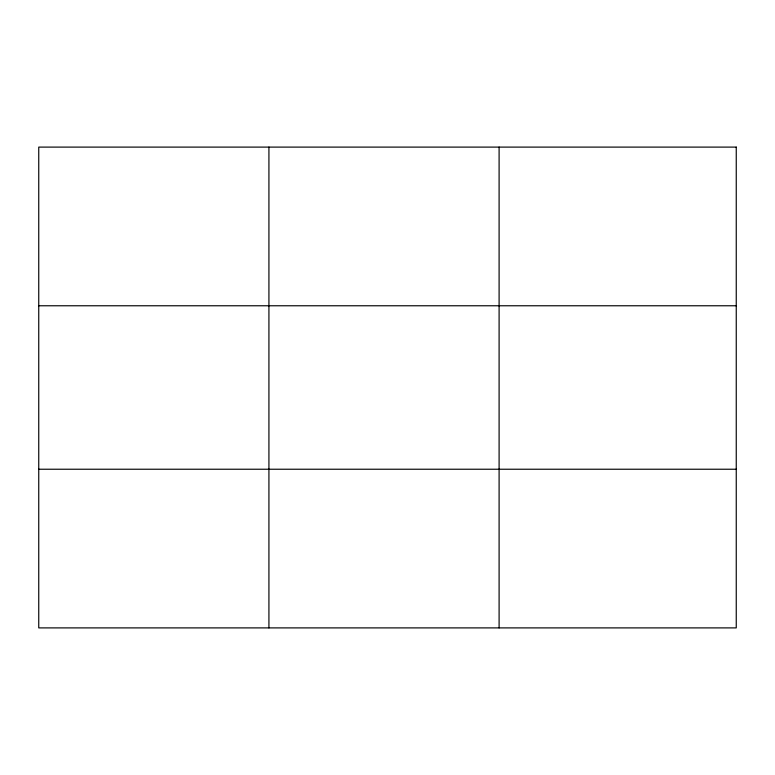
<?xml version="1.0" encoding="UTF-8"?>
<svg xmlns="http://www.w3.org/2000/svg" width="775" height="775" viewBox="0 0 775 775"><rect width="100%" height="100%" fill="white"/><g stroke="black" fill="none" stroke-linecap="round" stroke-linejoin="round"><path stroke-width="1.16" d="M268.925 627.895L268.925 147.105M499.1 627.895L499.1 147.105M38.75 305.767L736.25 305.767M38.75 469.233L736.25 469.233M736.25 147.105L736.25 627.895L38.75 627.895L38.75 147.105L736.25 147.105"/></g></svg>
